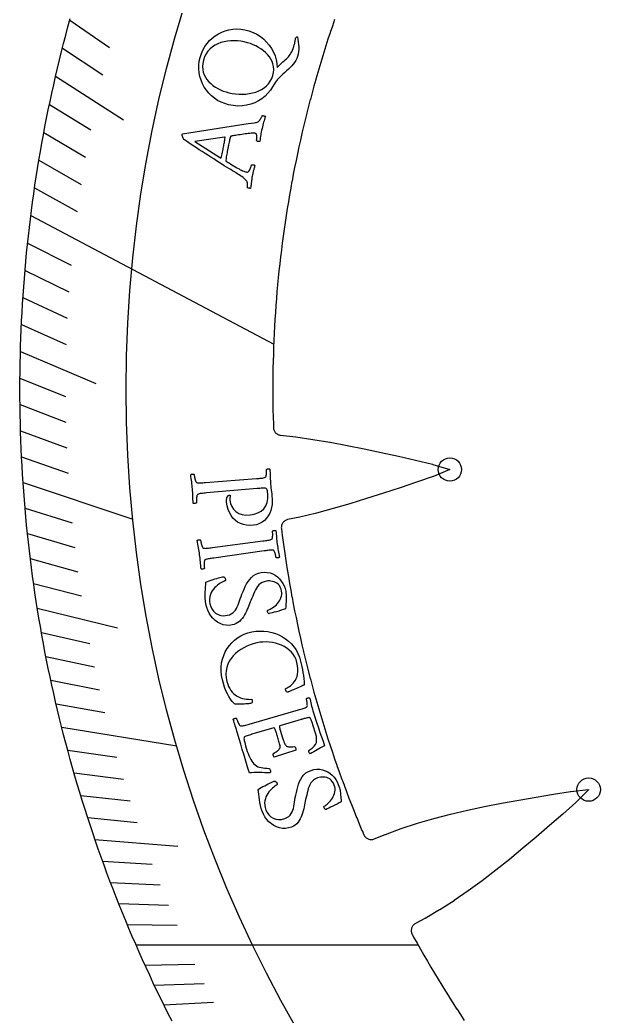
# Model space of a CAD drawing. Header units: millimetres. Extents: x -61 to 61, y -61 to 61.
# Drawn here: x -43.39 to -24.65, y -2.22 to 28.89 of the extents above; entities that cross this region are included whole.
import ezdxf

# ---------------------------------------------------------------- set-up
doc = ezdxf.new("R2010")
doc.units = ezdxf.units.MM
for name, color, linetype in [('CUT_INNER', 6, 'Continuous'), ('ENGRAVE', 7, 'Continuous'), ('ENGRAVE_FINE', 8, 'Continuous'), ('TEXT', 5, 'Continuous')]:
    doc.layers.add(name, color=color, linetype=linetype)

msp = doc.modelspace()

# ---------------------------------------------------------------- linework, layer by layer
at = {"layer": 'CUT_INNER'}
for points in [[(-38.6365, -2.3872), (-38.7569, -2.1498), (-38.8759, -1.9116), (-38.9934, -1.6727), (-39.1095, -1.4331), (-39.224, -1.1927), (-39.3371, -0.9517), (-39.4488, -0.71), (-39.5589, -0.4676), (-39.6675, -0.2245), (-39.7747, 0.0192), (-39.8803, 0.2636), (-39.9845, 0.5086), (-40.0871, 0.7542), (-40.1883, 1.0005), (-40.2879, 1.2474), (-40.386, 1.4949), (-40.4826, 1.743), (-40.5776, 1.9917), (-40.6712, 2.241), (-40.7632, 2.4908), (-40.8536, 2.7412), (-40.9425, 2.9922), (-41.0299, 3.2437), (-41.1158, 3.4957), (-41.2001, 3.7482), (-41.2828, 4.0013), (-41.364, 4.2548), (-41.4436, 4.5089), (-41.5217, 4.7634), (-41.5982, 5.0184), (-41.6732, 5.2739), (-41.7465, 5.5298), (-41.8183, 5.7862), (-41.8886, 6.043), (-41.9572, 6.3003), (-42.0243, 6.5579), (-42.0898, 6.816), (-42.1537, 7.0744), (-42.216, 7.3333), (-42.2767, 7.5925), (-42.3358, 7.8521), (-42.3934, 8.112), (-42.4493, 8.3723), (-42.5037, 8.633), (-42.5564, 8.8939), (-42.6076, 9.1552), (-42.6571, 9.4168), (-42.705, 9.6787), (-42.7514, 9.9409), (-42.7961, 10.2033), (-42.8392, 10.466), (-42.8807, 10.729), (-42.9206, 10.9923), (-42.9588, 11.2557), (-42.9955, 11.5194), (-43.0305, 11.7834), (-43.0639, 12.0475), (-43.0957, 12.3118), (-43.1258, 12.5764), (-43.1544, 12.8411), (-43.1813, 13.1059), (-43.2066, 13.371), (-43.2302, 13.6362), (-43.2523, 13.9015), (-43.2727, 14.1669), (-43.2915, 14.4325), (-43.3086, 14.6982), (-43.3241, 14.964), (-43.338, 15.2299), (-43.3502, 15.4958), (-43.3609, 15.7619), (-43.3699, 16.0279), (-43.3772, 16.2941), (-43.3829, 16.5603), (-43.387, 16.8265), (-43.3895, 17.0927), (-43.3903, 17.3589), (-43.3895, 17.6252), (-43.387, 17.8914), (-43.383, 18.1576), (-43.3772, 18.4238), (-43.3699, 18.6899), (-43.3609, 18.956), (-43.3503, 19.222), (-43.3381, 19.488), (-43.3242, 19.7539), (-43.3087, 20.0197), (-43.2916, 20.2853), (-43.2728, 20.5509), (-43.2524, 20.8164), (-43.2304, 21.0817), (-43.2067, 21.3469), (-43.1814, 21.6119), (-43.1545, 21.8768), (-43.126, 22.1415), (-43.0959, 22.406), (-43.0641, 22.6704), (-43.0307, 22.9345), (-42.9957, 23.1984), (-42.959, 23.4621), (-42.9208, 23.7256), (-42.8809, 23.9889), (-42.8394, 24.2518), (-42.7963, 24.5146), (-42.7516, 24.777), (-42.7053, 25.0392), (-42.6574, 25.3011), (-42.6079, 25.5627), (-42.5567, 25.824), (-42.504, 26.0849), (-42.4496, 26.3456), (-42.3937, 26.6059), (-42.3362, 26.8658), (-42.277, 27.1254), (-42.2163, 27.3846), (-42.154, 27.6435), (-42.0901, 27.9019), (-42.0247, 28.16), (-41.9576, 28.4177), (-41.889, 28.6749), (-41.8187, 28.9317)], [(-33.5625, 28.9051), (-33.6322, 28.7004), (-33.6327, 28.699), (-33.7012, 28.4939), (-33.7017, 28.4924), (-33.7689, 28.2869), (-33.7693, 28.2854), (-33.8353, 28.0795), (-33.8357, 28.078), (-33.9004, 27.8717), (-33.9009, 27.8702), (-33.9643, 27.6634), (-33.9647, 27.662), (-34.0269, 27.4549), (-34.0273, 27.4534), (-34.0882, 27.2459), (-34.0886, 27.2444), (-34.1482, 27.0365), (-34.1486, 27.0351), (-34.2069, 26.8268), (-34.2073, 26.8253), (-34.2644, 26.6168), (-34.2648, 26.6153), (-34.3205, 26.4063), (-34.3209, 26.4049), (-34.3754, 26.1956), (-34.3758, 26.1941), (-34.4289, 25.9845), (-34.4293, 25.983), (-34.4812, 25.7731), (-34.4816, 25.7716), (-34.5322, 25.5613), (-34.5325, 25.5599), (-34.5819, 25.3493), (-34.5822, 25.3478), (-34.6302, 25.137), (-34.6306, 25.1355), (-34.6773, 24.9243), (-34.6776, 24.9228), (-34.7231, 24.7114), (-34.7234, 24.7099), (-34.7675, 24.4982), (-34.7678, 24.4967), (-34.8107, 24.2848), (-34.811, 24.2832), (-34.8525, 24.071), (-34.8528, 24.0695), (-34.893, 23.8571), (-34.8933, 23.8555), (-34.9322, 23.6428), (-34.9325, 23.6413), (-34.9701, 23.4284), (-34.9704, 23.4269), (-35.0067, 23.2137), (-35.007, 23.2122), (-35.042, 22.9988), (-35.0422, 22.9973), (-35.0759, 22.7837), (-35.0761, 22.7821), (-35.1085, 22.5683), (-35.1088, 22.5668), (-35.1398, 22.3528), (-35.14, 22.3513), (-35.1698, 22.1371), (-35.17, 22.1356), (-35.1985, 21.9212), (-35.1987, 21.9197), (-35.2258, 21.7052), (-35.226, 21.7036), (-35.2518, 21.4889), (-35.252, 21.4874), (-35.2765, 21.2726), (-35.2766, 21.271), (-35.2998, 21.056), (-35.3, 21.0545), (-35.3218, 20.8394), (-35.322, 20.8378), (-35.3425, 20.6226), (-35.3426, 20.621), (-35.3619, 20.4056), (-35.362, 20.4041), (-35.3799, 20.1886), (-35.38, 20.1871), (-35.3966, 19.9715), (-35.3967, 19.9699), (-35.4119, 19.7542), (-35.412, 19.7527), (-35.426, 19.5369), (-35.4261, 19.5354), (-35.4387, 19.3195), (-35.4387, 19.318), (-35.45, 19.102), (-35.4501, 19.1005), (-35.46, 18.8845), (-35.4601, 18.8829), (-35.4687, 18.6669), (-35.4688, 18.6653), (-35.4761, 18.4492), (-35.4761, 18.4477), (-35.4821, 18.2315), (-35.4821, 18.23), (-35.4868, 18.0138), (-35.4868, 18.0122), (-35.4901, 17.796), (-35.4901, 17.7945), (-35.4921, 17.5782), (-35.4921, 17.5767), (-35.4928, 17.3605), (-35.4928, 17.3589), (-35.4921, 17.1427), (-35.4921, 17.1412), (-35.4901, 16.9249), (-35.4901, 16.9234), (-35.4868, 16.7072), (-35.4868, 16.7056), (-35.4821, 16.4894), (-35.4821, 16.4879), (-35.4761, 16.2717), (-35.4761, 16.2702), (-35.4723, 16.1574), (-35.4703, 16.1337), (-35.4662, 16.1103), (-35.4598, 16.0874), (-35.4513, 16.0653), (-35.4407, 16.044), (-35.4282, 16.0238), (-35.4138, 16.0049), (-35.3976, 15.9875), (-35.3799, 15.9717), (-35.3608, 15.9576), (-35.3404, 15.9454), (-35.3189, 15.9352), (-35.2966, 15.9271), (-35.2736, 15.9211), (-35.2502, 15.9174), (-34.774, 15.8642), (-34.7704, 15.8637), (-34.2411, 15.7891), (-34.2382, 15.7887), (-33.7076, 15.7009), (-33.7052, 15.7004), (-33.1736, 15.6017), (-33.1717, 15.6014), (-32.6391, 15.4941), (-32.6378, 15.4938), (-32.105, 15.3802), (-31.5701, 15.2616), (-31.035, 15.1389), (-31.0337, 15.1386), (-30.5027, 15.011), (-30.4955, 15.009), (-29.9678, 14.8481), (-29.9629, 14.8464), (-29.968, 14.844), (-30.477, 14.6323), (-30.484, 14.6297), (-30.9999, 14.4506), (-31.0011, 14.4502), (-31.52, 14.2762), (-32.0404, 14.1057), (-32.5614, 13.9398), (-32.5628, 13.9394), (-33.0822, 13.7805), (-33.0841, 13.7799), (-33.6035, 13.6296), (-33.6058, 13.629), (-34.1252, 13.4895), (-34.1281, 13.4888), (-34.6476, 13.3627), (-34.6511, 13.3619), (-35.0287, 13.2817), (-35.0526, 13.2753), (-35.0758, 13.2666), (-35.098, 13.2557), (-35.1191, 13.2426), (-35.1387, 13.2275), (-35.1568, 13.2105), (-35.173, 13.1918), (-35.1874, 13.1717), (-35.1997, 13.1501), (-35.2098, 13.1275), (-35.2176, 13.104), (-35.223, 13.0798), (-35.226, 13.0552), (-35.2266, 13.0305), (-35.2247, 13.0058), (-35.1987, 12.7997), (-35.1985, 12.7982), (-35.17, 12.5838), (-35.1698, 12.5823), (-35.14, 12.3681), (-35.1398, 12.3666), (-35.1088, 12.1526), (-35.1085, 12.1511), (-35.0761, 11.9373), (-35.0759, 11.9357), (-35.0422, 11.7221), (-35.042, 11.7206), (-35.007, 11.5072), (-35.0067, 11.5057), (-34.9704, 11.2925), (-34.9701, 11.291), (-34.9325, 11.0781), (-34.9322, 11.0766), (-34.8933, 10.8639), (-34.893, 10.8623), (-34.8528, 10.6499), (-34.8525, 10.6484), (-34.811, 10.4361), (-34.8107, 10.4346), (-34.7678, 10.2227), (-34.7675, 10.2212), (-34.7234, 10.0095), (-34.7231, 10.008), (-34.6776, 9.7966), (-34.6773, 9.7951), (-34.6306, 9.5839), (-34.6302, 9.5824), (-34.5822, 9.3716), (-34.5819, 9.3701), (-34.5325, 9.1595), (-34.5322, 9.1581), (-34.4816, 8.9478), (-34.4812, 8.9463), (-34.4293, 8.7364), (-34.4289, 8.7349), (-34.3758, 8.5253), (-34.3754, 8.5238), (-34.3209, 8.3145), (-34.3205, 8.3131), (-34.2648, 8.1041), (-34.2644, 8.1026), (-34.2073, 7.8941), (-34.2069, 7.8926), (-34.1486, 7.6843), (-34.1482, 7.6829), (-34.0886, 7.475), (-34.0882, 7.4735), (-34.0273, 7.266), (-34.0269, 7.2645), (-33.9647, 7.0574), (-33.9643, 7.0559), (-33.9009, 6.8492), (-33.9004, 6.8477), (-33.8357, 6.6414), (-33.8353, 6.6399), (-33.7693, 6.434), (-33.7689, 6.4325), (-33.7017, 6.227), (-33.7012, 6.2255), (-33.6327, 6.0204), (-33.6322, 6.019), (-33.5625, 5.8143), (-33.562, 5.8128), (-33.491, 5.6085), (-33.4905, 5.6071), (-33.4183, 5.4033), (-33.4178, 5.4018), (-33.3443, 5.1984), (-33.3438, 5.197), (-33.2691, 4.9941), (-33.2685, 4.9926), (-33.1926, 4.7902), (-33.192, 4.7887), (-33.1148, 4.5867), (-33.1143, 4.5853), (-33.0358, 4.3838), (-33.0352, 4.3824), (-32.9556, 4.1813), (-32.955, 4.1799), (-32.8741, 3.9794), (-32.8735, 3.9779), (-32.7914, 3.7779), (-32.7908, 3.7765), (-32.7074, 3.577), (-32.7068, 3.5755), (-32.6495, 3.4407), (-32.6389, 3.4187), (-32.6261, 3.3979), (-32.6114, 3.3784), (-32.5949, 3.3604), (-32.5767, 3.3442), (-32.5569, 3.3297), (-32.5359, 3.3173), (-32.5138, 3.307), (-32.4907, 3.2989), (-32.467, 3.2931), (-32.4428, 3.2896), (-32.4184, 3.2885), (-32.394, 3.2898), (-32.3699, 3.2935), (-32.3462, 3.2995), (-32.3232, 3.3078), (-31.9819, 3.4501), (-31.977, 3.452), (-31.484, 3.6335), (-31.4795, 3.6351), (-30.9774, 3.7986), (-30.9734, 3.7999), (-30.463, 3.9474), (-30.4596, 3.9484), (-29.942, 4.082), (-29.9391, 4.0827), (-29.4153, 4.2046), (-29.4129, 4.2052), (-28.884, 4.3174), (-28.8821, 4.3178), (-28.3491, 4.4225), (-28.3477, 4.4228), (-27.812, 4.5217), (-27.2724, 4.6168), (-26.7311, 4.7083), (-26.7298, 4.7085), (-26.1904, 4.7937), (-26.183, 4.7947), (-25.6343, 4.8479), (-25.6287, 4.8482), (-25.6325, 4.844), (-26.0217, 4.4537), (-26.0272, 4.4486), (-26.4352, 4.0857), (-26.4362, 4.0849), (-26.849, 3.7256), (-27.2646, 3.369), (-27.6825, 3.0163), (-27.6835, 3.0154), (-28.1027, 2.6698), (-28.1041, 2.6686), (-28.5265, 2.3309), (-28.5284, 2.3294), (-28.9549, 2.0018), (-28.9573, 2), (-29.389, 1.6847), (-29.3919, 1.6827), (-29.8297, 1.3818), (-29.8332, 1.3795), (-30.2782, 1.0951), (-30.2822, 1.0926), (-30.7353, 0.8267), (-30.7399, 0.8241), (-31.0361, 0.6667), (-31.0573, 0.654), (-31.0772, 0.6393), (-31.0955, 0.6227), (-31.1121, 0.6044), (-31.1268, 0.5845), (-31.1394, 0.5633), (-31.15, 0.541), (-31.1582, 0.5177), (-31.1641, 0.4937), (-31.1676, 0.4692), (-31.1687, 0.4445), (-31.1674, 0.4198), (-31.1636, 0.3954), (-31.1574, 0.3715), (-31.1489, 0.3483), (-31.1381, 0.326), (-31.0945, 0.2463), (-31.0938, 0.245), (-30.989, 0.0558), (-30.9882, 0.0545), (-30.8822, -0.134), (-30.8814, -0.1353), (-30.7743, -0.3231), (-30.7735, -0.3245), (-30.6652, -0.5116), (-30.6644, -0.513), (-30.555, -0.6994), (-30.5542, -0.7008), (-30.4436, -0.8866), (-30.4428, -0.8879), (-30.3311, -1.073), (-30.3303, -1.0744), (-30.2174, -1.2588), (-30.2166, -1.2601), (-30.1026, -1.4439), (-30.1018, -1.4452), (-29.9866, -1.6282), (-29.9858, -1.6295), (-29.8696, -1.8119), (-29.8687, -1.8131), (-29.7514, -1.9948), (-29.7505, -1.9961), (-29.632, -2.177), (-29.6312, -2.1782), (-29.5116, -2.3584)]]:
    msp.add_lwpolyline(points, dxfattribs=at)
at = {"layer": 'ENGRAVE'}
for points in [[(-43.0505, 22.7793), (-35.4649, 18.7655)], [(-43.292, 14.441), (-39.867, 13.2985)], [(-42.086, 6.8011), (-38.4941, 6.2206)], [(-39.7663, 0), (-30.9577, 0)]]:
    msp.add_lwpolyline(points, dxfattribs=at)
for centre, radius in [((0, 17.3597), 40.0734), ((-29.9621, 14.8464), 0.3645), ((-25.628, 4.8486), 0.3645)]:
    msp.add_circle(centre, radius, dxfattribs=at)
at = {"layer": 'ENGRAVE_FINE'}
for points in [[(-41.8306, 28.8889), (-40.5892, 28.0316)], [(-42.0633, 28.0083), (-40.8058, 27.171)], [(-42.2761, 27.1296), (-40.1506, 25.7656)], [(-42.4691, 26.2532), (-41.1803, 25.4565)], [(-42.6427, 25.3796), (-41.3389, 24.6036)], [(-42.7972, 24.5091), (-41.4788, 23.7541)], [(-42.9331, 23.6422), (-41.6003, 22.9083)], [(-43.1499, 21.9207), (-41.7899, 21.2298)], [(-43.2317, 21.0668), (-41.8586, 20.3977)], [(-43.2961, 20.2179), (-41.9105, 19.5709)], [(-43.3435, 19.3744), (-41.9457, 18.7496)], [(-43.3743, 18.5365), (-41.0207, 17.5307)], [(-43.3889, 17.7045), (-41.9681, 17.1248)], [(-43.3876, 16.8788), (-41.9559, 16.3218)], [(-43.3708, 16.0594), (-41.9286, 15.5254)], [(-43.3388, 15.2467), (-41.8867, 14.7359)], [(-43.2308, 13.6423), (-41.7599, 13.1781)], [(-43.1554, 12.8509), (-41.6759, 12.4103)], [(-43.0663, 12.067), (-41.5786, 11.6501)], [(-42.9638, 11.2907), (-41.4683, 10.8977)], [(-42.8482, 10.5222), (-40.3382, 9.9058)], [(-42.7199, 9.7617), (-41.2103, 9.4167)], [(-42.5792, 9.0092), (-41.0632, 8.6884)], [(-42.4264, 8.2648), (-40.9045, 7.9683)], [(-42.2619, 7.5288), (-40.7346, 7.2567)], [(-41.899, 6.0819), (-40.3622, 5.8588)], [(-41.7013, 5.3712), (-40.1604, 5.1728)], [(-41.493, 4.6692), (-39.9485, 4.4954)], [(-41.2746, 3.9758), (-39.727, 3.8267)], [(-41.0462, 3.2912), (-38.4567, 3.0835)], [(-40.8083, 2.6153), (-39.256, 2.5158)], [(-40.5611, 1.9482), (-39.0071, 1.8735)], [(-40.3048, 1.2899), (-38.7497, 1.2402)], [(-40.0398, 0.6405), (-38.4839, 0.6156)], [(-39.4846, -0.6316), (-37.9287, -0.6068)], [(-39.1948, -1.2544), (-37.6396, -1.2046)], [(-38.8973, -1.8683), (-37.3434, -1.7936)]]:
    msp.add_lwpolyline(points, dxfattribs=at)
at = {"layer": 'TEXT'}
for points in [[(-37.7621, 27.7201), (-37.7235, 27.8387), (-37.6749, 27.9507), (-37.6161, 28.056), (-37.5473, 28.1544), (-37.4698, 28.2447), (-37.3848, 28.3257), (-37.2923, 28.3974), (-37.1924, 28.4598), (-37.0864, 28.5119), (-36.9759, 28.553), (-36.8609, 28.583), (-36.7413, 28.6021), (-36.6184, 28.609), (-36.4936, 28.6023), (-36.3669, 28.5821), (-36.2381, 28.5487), (-36.1094, 28.5016), (-35.9896, 28.4426), (-35.8788, 28.3718), (-35.7768, 28.2895), (-35.6846, 28.198), (-35.6031, 28.0997), (-35.5322, 27.9947), (-35.4719, 27.8829), (-35.423, 27.7667), (-35.3867, 27.648), (-35.3629, 27.527), (-35.3516, 27.4034), (-35.3048, 27.4539), (-35.2602, 27.4997), (-35.2178, 27.5408), (-35.1777, 27.5773), (-35.1397, 27.611), (-35.1036, 27.6438), (-35.0694, 27.6757), (-35.0371, 27.7066), (-35.0066, 27.7384), (-34.9778, 27.7728), (-34.9505, 27.8097), (-34.9248, 27.8492), (-34.9005, 27.8931), (-34.8775, 27.9433), (-34.8556, 27.9997), (-34.8348, 28.0623), (-34.8207, 28.1102), (-34.8091, 28.1534), (-34.8002, 28.192), (-34.7938, 28.226), (-34.7893, 28.2548), (-34.7858, 28.278), (-34.7833, 28.2957), (-34.7819, 28.3077), (-34.7787, 28.3163), (-34.7745, 28.3248), (-34.7694, 28.3333), (-34.7633, 28.3417), (-34.7568, 28.3493), (-34.7503, 28.3552), (-34.7438, 28.3594), (-34.7374, 28.362), (-34.7349, 28.3629), (-34.7321, 28.3632), (-34.7291, 28.3629), (-34.7257, 28.3621), (-34.7116, 28.2821), (-34.6999, 28.2038), (-34.6908, 28.127), (-34.6843, 28.0519), (-34.6825, 27.9772), (-34.6879, 27.9017), (-34.7005, 27.8254), (-34.7201, 27.7482), (-34.7435, 27.6827), (-34.7735, 27.6208), (-34.8101, 27.5624), (-34.8532, 27.5075), (-34.9012, 27.4546), (-34.952, 27.4021), (-35.0057, 27.3501), (-35.0623, 27.2986), (-35.1204, 27.2464), (-35.1786, 27.1924), (-35.237, 27.1367), (-35.2955, 27.0792), (-35.3522, 27.0182), (-35.4054, 26.952), (-35.455, 26.8807), (-35.5009, 26.8044), (-35.5686, 26.6971), (-35.6467, 26.5988), (-35.7353, 26.5096), (-35.8346, 26.4293), (-35.9428, 26.3596), (-36.0582, 26.3021), (-36.181, 26.257), (-36.3111, 26.2242), (-36.4465, 26.2052), (-36.5851, 26.2015), (-36.7268, 26.2133), (-36.8717, 26.2407), (-36.9931, 26.276), (-37.1076, 26.3219), (-37.2151, 26.3785), (-37.3158, 26.4459), (-37.4085, 26.5223), (-37.4925, 26.6059), (-37.5676, 26.6969), (-37.6338, 26.7952), (-37.69, 26.8994), (-37.7352, 27.0082), (-37.7695, 27.1215), (-37.7927, 27.2393), (-37.804, 27.3594), (-37.8027, 27.4796), (-37.7887, 27.5999), (-37.7621, 27.7201)], [(-37.658, 27.6352), (-37.6795, 27.5345), (-37.6876, 27.4383), (-37.6825, 27.3467), (-37.6643, 27.2597), (-37.6349, 27.1777), (-37.5966, 27.1008), (-37.5495, 27.029), (-37.4935, 26.9623), (-37.4303, 26.9008), (-37.3614, 26.8444), (-37.2868, 26.7932), (-37.2066, 26.7471), (-37.1229, 26.7062), (-37.0379, 26.6707), (-36.9515, 26.6406), (-36.8637, 26.6157), (-36.7601, 26.5935), (-36.655, 26.5783), (-36.5483, 26.5702), (-36.4401, 26.5691), (-36.3325, 26.5752), (-36.2278, 26.5887), (-36.126, 26.6098), (-36.027, 26.6382), (-35.9328, 26.6743), (-35.8453, 26.7183), (-35.7645, 26.7702), (-35.6904, 26.8301), (-35.625, 26.8984), (-35.5704, 26.9759), (-35.5267, 27.0625), (-35.4936, 27.1584), (-35.4731, 27.2534), (-35.4654, 27.3444), (-35.4704, 27.4314), (-35.4881, 27.5147), (-35.5167, 27.594), (-35.5543, 27.6695), (-35.601, 27.741), (-35.6566, 27.8087), (-35.7196, 27.8721), (-35.7879, 27.9308), (-35.8618, 27.9847), (-35.9412, 28.0339), (-36.024, 28.0781), (-36.1081, 28.1171), (-36.1935, 28.151), (-36.2801, 28.1797), (-36.3826, 28.2064), (-36.4866, 28.2259), (-36.5924, 28.2383), (-36.6998, 28.2433), (-36.8068, 28.2404), (-36.9115, 28.2292), (-37.0137, 28.2096), (-37.1135, 28.1816), (-37.2087, 28.1449), (-37.2975, 28.0996), (-37.3796, 28.0456), (-37.4551, 27.9829), (-37.5219, 27.9109), (-37.5781, 27.8289), (-37.6235, 27.737), (-37.658, 27.6352)], [(-36.626, 24.1037), (-36.6312, 24.1069), (-36.6468, 24.1165), (-36.6728, 24.1325), (-36.7092, 24.1549), (-36.7545, 24.1827), (-36.8073, 24.2151), (-36.8674, 24.252), (-36.935, 24.2935), (-37.0082, 24.3388), (-37.0853, 24.3871), (-37.1663, 24.4385), (-37.2512, 24.4929), (-37.3387, 24.5492), (-37.4274, 24.6062), (-37.5173, 24.6639), (-37.6085, 24.7222), (-37.6993, 24.7805), (-37.7881, 24.8379), (-37.8749, 24.8943), (-37.9597, 24.9498), (-38.041, 25.0033), (-38.1172, 25.0537), (-38.1883, 25.101), (-38.2543, 25.1452), (-38.2673, 25.1581), (-38.2803, 25.1758), (-38.2933, 25.1981), (-38.3063, 25.2252), (-38.3172, 25.2526), (-38.3243, 25.2761), (-38.3274, 25.2954), (-38.3266, 25.3108), (-38.3258, 25.3142), (-38.3249, 25.3169), (-38.3239, 25.3188), (-38.3228, 25.3199), (-38.3215, 25.321), (-38.3198, 25.3228), (-38.3178, 25.3252), (-38.3154, 25.3283), (-36.2572, 25.6517), (-36.1558, 25.6656), (-36.0798, 25.6762), (-36.0294, 25.6837), (-36.0046, 25.6881), (-35.9827, 25.6947), (-35.9613, 25.7058), (-35.9402, 25.7215), (-35.9195, 25.7418), (-35.9, 25.7645), (-35.8825, 25.7877), (-35.867, 25.8113), (-35.8536, 25.8354), (-35.8425, 25.8576), (-35.834, 25.8755), (-35.8283, 25.8891), (-35.8253, 25.8983), (-35.8135, 25.9019), (-35.7999, 25.9026), (-35.7842, 25.9005), (-35.7666, 25.8956), (-35.75, 25.8898), (-35.7372, 25.8848), (-35.7282, 25.8808), (-35.7231, 25.8777), (-35.7385, 25.8284), (-35.753, 25.7816), (-35.7666, 25.7375), (-35.7793, 25.6959), (-35.7917, 25.6536), (-35.8042, 25.607), (-35.8169, 25.5563), (-35.8298, 25.5014), (-35.8426, 25.4434), (-35.8534, 25.3903), (-35.8624, 25.3421), (-35.8695, 25.2989), (-35.8761, 25.2556), (-35.8835, 25.2071), (-35.8917, 25.1535), (-35.9008, 25.0946), (-35.9107, 25.0903), (-35.923, 25.0886), (-35.9376, 25.0896), (-35.9544, 25.0931), (-35.9709, 25.0984), (-35.9843, 25.1046), (-35.9946, 25.1119), (-36.0018, 25.1201), (-35.9987, 25.1386), (-35.9961, 25.162), (-35.9942, 25.1901), (-35.9928, 25.2231), (-35.9929, 25.2559), (-35.9953, 25.2836), (-35.9999, 25.3062), (-36.0069, 25.3237), (-36.0141, 25.3319), (-36.0245, 25.3388), (-36.038, 25.3446), (-36.0546, 25.3493), (-36.0741, 25.3521), (-36.0999, 25.3532), (-36.1321, 25.3527), (-36.1705, 25.3504), (-36.2136, 25.3469), (-36.2595, 25.3422), (-36.3082, 25.3365), (-36.3598, 25.3297), (-36.4125, 25.3223), (-36.4645, 25.3147), (-36.5158, 25.3069), (-36.5664, 25.2989), (-36.6145, 25.2911), (-36.6582, 25.284), (-36.6974, 25.2776), (-36.7322, 25.2718), (-36.7606, 25.2671), (-36.781, 25.2637), (-36.7932, 25.2616), (-36.7973, 25.261), (-36.7978, 25.2606), (-36.7995, 25.2595), (-36.8023, 25.2577), (-36.8061, 25.2552), (-36.8101, 25.2522), (-36.8131, 25.2491), (-36.8153, 25.2457), (-36.8165, 25.2421), (-36.8243, 25.2134), (-36.8323, 25.1814), (-36.8405, 25.1461), (-36.8489, 25.1075), (-36.8572, 25.0678), (-36.8652, 25.0296), (-36.8728, 24.9927), (-36.8802, 24.9572), (-36.8821, 24.9481), (-36.884, 24.9389), (-36.8858, 24.9297), (-36.8877, 24.9206), (-36.8895, 24.9116), (-36.8913, 24.9031), (-36.8929, 24.8951), (-36.8945, 24.8876), (-36.9051, 24.8346), (-36.9146, 24.7857), (-36.923, 24.7408), (-36.9303, 24.7001), (-36.9373, 24.6585), (-36.9445, 24.6113), (-36.9521, 24.5585), (-36.9601, 24.5), (-36.9601, 24.4979), (-36.9596, 24.4951), (-36.9584, 24.4918), (-36.9567, 24.4879), (-36.9549, 24.4842), (-36.9537, 24.4816), (-36.9529, 24.48), (-36.9526, 24.4795), (-36.9484, 24.4769), (-36.9357, 24.4691), (-36.9145, 24.4561), (-36.8849, 24.4379), (-36.8494, 24.4162), (-36.8107, 24.3924), (-36.7689, 24.3667), (-36.7239, 24.3389), (-36.678, 24.311), (-36.6334, 24.2845), (-36.5902, 24.2595), (-36.5484, 24.236), (-36.5073, 24.2129), (-36.4693, 24.1934), (-36.4344, 24.1776), (-36.4026, 24.1655), (-36.3739, 24.156), (-36.3481, 24.1483), (-36.3254, 24.1423), (-36.3056, 24.138), (-36.2858, 24.1379), (-36.2669, 24.1452), (-36.2486, 24.1599), (-36.2311, 24.1819), (-36.215, 24.208), (-36.2007, 24.2349), (-36.1885, 24.2626), (-36.1782, 24.2911), (-36.1698, 24.3174), (-36.1634, 24.3382), (-36.1591, 24.3535), (-36.1567, 24.3634), (-36.1504, 24.3657), (-36.1404, 24.3668), (-36.1266, 24.3667), (-36.1089, 24.3654), (-36.0908, 24.363), (-36.0754, 24.3598), (-36.0628, 24.3557), (-36.053, 24.3508), (-36.0612, 24.3183), (-36.0689, 24.2883), (-36.076, 24.2608), (-36.0827, 24.2357), (-36.0892, 24.2118), (-36.0956, 24.1879), (-36.102, 24.1641), (-36.1084, 24.1402), (-36.1149, 24.1144), (-36.1216, 24.0846), (-36.1285, 24.051), (-36.1357, 24.0134), (-36.1425, 23.9754), (-36.1481, 23.9405), (-36.1527, 23.9086), (-36.1563, 23.8798), (-36.1593, 23.8525), (-36.1623, 23.8253), (-36.1653, 23.798), (-36.1682, 23.7707), (-36.1715, 23.7416), (-36.1754, 23.7089), (-36.1798, 23.6726), (-36.1849, 23.6328), (-36.191, 23.6306), (-36.2009, 23.63), (-36.2146, 23.631), (-36.2319, 23.6335), (-36.2498, 23.6371), (-36.2651, 23.6411), (-36.2776, 23.6456), (-36.2875, 23.6506), (-36.2852, 23.6698), (-36.284, 23.695), (-36.2839, 23.7262), (-36.2847, 23.7634), (-36.288, 23.8006), (-36.2948, 23.8317), (-36.3053, 23.8568), (-36.3195, 23.8757), (-36.3507, 23.9082), (-36.3842, 23.9391), (-36.4201, 23.9684), (-36.4585, 23.9961), (-36.4986, 24.0229), (-36.5399, 24.0498), (-36.5823, 24.0767), (-36.626, 24.1037)], [(-37.9239, 25.0897), (-37.1217, 24.5848), (-37.1212, 24.5848), (-37.1198, 24.5849), (-37.1174, 24.5851), (-37.114, 24.5852), (-37.1107, 24.5857), (-37.1081, 24.5865), (-37.1065, 24.5877), (-37.1057, 24.5894), (-37.0968, 24.6258), (-37.0874, 24.6657), (-37.0775, 24.7091), (-37.0671, 24.756), (-37.057, 24.8022), (-37.0481, 24.8437), (-37.0403, 24.8803), (-37.0337, 24.9121), (-37.0255, 24.9535), (-37.0181, 24.9928), (-37.0116, 25.0302), (-37.0059, 25.0656), (-37.0004, 25.1008), (-36.9946, 25.1376), (-36.9884, 25.176), (-36.9819, 25.216), (-36.9817, 25.2195), (-36.9829, 25.2225), (-36.9853, 25.2251), (-36.989, 25.2272), (-36.9928, 25.2288), (-36.9955, 25.23), (-36.9972, 25.2307), (-36.9977, 25.2309)], [(-36.1002, 13.1052), (-36.2095, 13.0986), (-36.3133, 13.1054), (-36.4117, 13.1257), (-36.5047, 13.1595), (-36.5908, 13.2058), (-36.6684, 13.2634), (-36.7376, 13.3325), (-36.7982, 13.4129), (-36.849, 13.5034), (-36.8886, 13.6026), (-36.9171, 13.7105), (-36.9343, 13.8269), (-36.9354, 13.8432), (-36.9357, 13.862), (-36.9353, 13.8832), (-36.9342, 13.9068), (-36.9321, 13.9305), (-36.9288, 13.952), (-36.9243, 13.9712), (-36.9187, 13.9881), (-36.9145, 13.9932), (-36.9088, 14.0004), (-36.9016, 14.0096), (-36.8929, 14.0208), (-36.8825, 14.0317), (-36.8701, 14.04), (-36.8559, 14.0455), (-36.8397, 14.0484), (-36.8299, 14.0481), (-36.8231, 14.0451), (-36.8195, 14.0395), (-36.819, 14.0313), (-36.8215, 14.0157), (-36.8243, 13.9996), (-36.8272, 13.9829), (-36.8303, 13.9658), (-36.8328, 13.948), (-36.8341, 13.9294), (-36.8341, 13.91), (-36.8328, 13.8897), (-36.8132, 13.7842), (-36.7754, 13.6895), (-36.7196, 13.6058), (-36.6457, 13.5333), (-36.5558, 13.4766), (-36.4519, 13.4406), (-36.3341, 13.4251), (-36.2024, 13.43), (-36.0716, 13.4536), (-35.9566, 13.4939), (-35.8572, 13.5508), (-35.7734, 13.6244), (-35.7088, 13.7142), (-35.6666, 13.8204), (-35.6469, 13.9429), (-35.6494, 14.082), (-35.6514, 14.1005), (-35.6542, 14.1233), (-35.6578, 14.1504), (-35.6623, 14.1817), (-35.6683, 14.2116), (-35.6765, 14.2342), (-35.687, 14.2494), (-35.6996, 14.2574), (-35.7203, 14.2621), (-35.7468, 14.2648), (-35.7791, 14.2653), (-35.8172, 14.2638), (-35.8583, 14.261), (-35.8996, 14.258), (-35.9412, 14.2548), (-35.9829, 14.2513), (-37.5667, 14.1145), (-37.6079, 14.1108), (-37.6476, 14.107), (-37.6859, 14.1031), (-37.7227, 14.0991), (-37.757, 14.0943), (-37.7879, 14.0881), (-37.8153, 14.0805), (-37.8392, 14.0715), (-37.8479, 14.0639), (-37.8556, 14.0506), (-37.8623, 14.0315), (-37.868, 14.0066), (-37.8726, 13.9786), (-37.8759, 13.9499), (-37.8779, 13.9206), (-37.8787, 13.8907), (-37.8786, 13.8628), (-37.8783, 13.8395), (-37.8776, 13.8209), (-37.8767, 13.807), (-37.8852, 13.8009), (-37.8967, 13.7958), (-37.9112, 13.7917), (-37.9287, 13.7884), (-37.9463, 13.7869), (-37.9612, 13.7878), (-37.9735, 13.7912), (-37.9832, 13.797), (-37.9849, 13.8549), (-37.9866, 13.9116), (-37.9883, 13.967), (-37.9901, 14.0212), (-37.9923, 14.0751), (-37.9952, 14.1297), (-37.9988, 14.185), (-38.0031, 14.2409), (-38.0078, 14.2953), (-38.0133, 14.3499), (-38.0194, 14.4047), (-38.0261, 14.4597), (-38.0333, 14.5152), (-38.0407, 14.5714), (-38.0483, 14.6283), (-38.0561, 14.686), (-38.0475, 14.6933), (-38.0359, 14.6986), (-38.0213, 14.7019), (-38.0037, 14.7033), (-37.986, 14.703), (-37.971, 14.7012), (-37.9588, 14.698), (-37.9494, 14.6935), (-37.948, 14.6796), (-37.9457, 14.6611), (-37.9422, 14.6381), (-37.9377, 14.6106), (-37.9321, 14.5811), (-37.9253, 14.5521), (-37.9173, 14.5238), (-37.9082, 14.496), (-37.8984, 14.4718), (-37.8887, 14.4542), (-37.879, 14.4431), (-37.8693, 14.4386), (-37.8442, 14.4336), (-37.816, 14.4306), (-37.7845, 14.4295), (-37.7498, 14.4304), (-37.7129, 14.4324), (-37.6745, 14.4348), (-37.6347, 14.4375), (-37.5935, 14.4406), (-36.0048, 14.564), (-35.9635, 14.5673), (-35.9234, 14.5707), (-35.8845, 14.5743), (-35.8468, 14.5781), (-35.8116, 14.5825), (-35.78, 14.5883), (-35.7522, 14.5954), (-35.728, 14.6038), (-35.7177, 14.6095), (-35.7093, 14.6213), (-35.7027, 14.6391), (-35.6981, 14.6629), (-35.6947, 14.69), (-35.6921, 14.7174), (-35.6902, 14.7453), (-35.689, 14.7735), (-35.6884, 14.7998), (-35.6882, 14.8217), (-35.6883, 14.8392), (-35.6889, 14.8523), (-35.6802, 14.8578), (-35.6685, 14.8624), (-35.6539, 14.8661), (-35.6364, 14.8688), (-35.6188, 14.8699), (-35.6038, 14.8688), (-35.5916, 14.8654), (-35.5821, 14.8598), (-35.5803, 14.8055), (-35.5787, 14.7519), (-35.5773, 14.6989), (-35.5761, 14.6466), (-35.5746, 14.5947), (-35.5724, 14.5432), (-35.5694, 14.4919), (-35.5656, 14.4409), (-35.5609, 14.3873), (-35.5555, 14.3316), (-35.5493, 14.274), (-35.5424, 14.2144), (-35.5351, 14.1516), (-35.5278, 14.0845), (-35.5204, 14.013), (-35.513, 13.9372), (-35.5087, 13.8435), (-35.5142, 13.7508), (-35.5294, 13.6591), (-35.5543, 13.5683), (-35.5887, 13.4813), (-35.6326, 13.4008), (-35.686, 13.3268), (-35.7488, 13.2594), (-35.8215, 13.2016), (-35.9043, 13.1566), (-35.9972, 13.1244), (-36.1002, 13.1052)], [(-35.3552, 12.518), (-35.3476, 12.466), (-35.3394, 12.4149), (-35.3305, 12.3645), (-35.321, 12.3149), (-35.311, 12.2652), (-35.3011, 12.2143), (-35.2912, 12.1622), (-35.2813, 12.109), (-35.2893, 12.1015), (-35.3005, 12.0956), (-35.3149, 12.0913), (-35.3323, 12.0885), (-35.35, 12.0874), (-35.3651, 12.0878), (-35.3774, 12.0898), (-35.3871, 12.0933), (-35.3894, 12.1063), (-35.3931, 12.1238), (-35.3981, 12.1457), (-35.4045, 12.172), (-35.4119, 12.2), (-35.4198, 12.227), (-35.4283, 12.253), (-35.4373, 12.278), (-35.4469, 12.2997), (-35.4572, 12.3158), (-35.468, 12.3262), (-35.4796, 12.3311), (-35.5006, 12.333), (-35.5243, 12.3335), (-35.5507, 12.3324), (-35.5798, 12.3298), (-35.6109, 12.3262), (-35.6433, 12.3222), (-35.6772, 12.3178), (-35.7124, 12.3129), (-35.7181, 12.3121), (-35.7238, 12.3113), (-35.7295, 12.3105), (-35.7352, 12.3097), (-35.7408, 12.3089), (-35.7465, 12.3081), (-35.7522, 12.3073), (-35.7579, 12.3065), (-37.3357, 12.0835), (-37.3414, 12.0827), (-37.347, 12.0819), (-37.3527, 12.0811), (-37.3584, 12.0803), (-37.3641, 12.0795), (-37.3697, 12.0787), (-37.3754, 12.0779), (-37.3811, 12.0771), (-37.4162, 12.072), (-37.4496, 12.067), (-37.4813, 12.0619), (-37.5114, 12.0568), (-37.5392, 12.0512), (-37.5642, 12.0449), (-37.5865, 12.0377), (-37.6059, 12.0297), (-37.6142, 12.0217), (-37.6212, 12.0079), (-37.6269, 11.9885), (-37.6312, 11.9634), (-37.6343, 11.935), (-37.636, 11.9058), (-37.6363, 11.8758), (-37.6353, 11.8451), (-37.6336, 11.8164), (-37.6319, 11.7926), (-37.6302, 11.7737), (-37.6285, 11.7597), (-37.6367, 11.7532), (-37.6479, 11.7475), (-37.6622, 11.7426), (-37.6794, 11.7384), (-37.6969, 11.7359), (-37.7119, 11.736), (-37.7244, 11.7387), (-37.7343, 11.744), (-37.7391, 11.8017), (-37.7439, 11.8582), (-37.7487, 11.9135), (-37.7534, 11.9675), (-37.7585, 12.0212), (-37.7644, 12.0756), (-37.7709, 12.1305), (-37.7782, 12.1861), (-37.786, 12.2403), (-37.7944, 12.2949), (-37.8035, 12.3499), (-37.8134, 12.4053), (-37.8237, 12.4612), (-37.8342, 12.5175), (-37.8449, 12.5743), (-37.8558, 12.6316), (-37.8476, 12.6393), (-37.8363, 12.6453), (-37.8219, 12.6494), (-37.8044, 12.6517), (-37.7867, 12.6523), (-37.7716, 12.6514), (-37.7593, 12.6489), (-37.7496, 12.6448), (-37.7475, 12.6309), (-37.7441, 12.6122), (-37.7393, 12.5889), (-37.7333, 12.5608), (-37.7259, 12.5307), (-37.7175, 12.5016), (-37.7079, 12.4734), (-37.6973, 12.446), (-37.6863, 12.4224), (-37.6756, 12.4053), (-37.6653, 12.3948), (-37.6554, 12.3908), (-37.6301, 12.3872), (-37.6017, 12.3857), (-37.5702, 12.3863), (-37.5356, 12.3891), (-37.4988, 12.3931), (-37.4606, 12.3976), (-37.421, 12.4024), (-37.3801, 12.4078), (-35.8004, 12.617), (-35.7593, 12.6226), (-35.7194, 12.6282), (-35.6808, 12.6339), (-35.6434, 12.6397), (-35.6085, 12.646), (-35.5773, 12.6535), (-35.5499, 12.6621), (-35.5262, 12.6718), (-35.5162, 12.6781), (-35.5084, 12.6903), (-35.5028, 12.7084), (-35.4995, 12.7325), (-35.4976, 12.7598), (-35.4965, 12.7877), (-35.4962, 12.8161), (-35.4967, 12.8452), (-35.4976, 12.8723), (-35.4986, 12.8947), (-35.4997, 12.9125), (-35.501, 12.9257), (-35.4926, 12.9317), (-35.4812, 12.9369), (-35.4669, 12.9413), (-35.4495, 12.945), (-35.432, 12.947), (-35.417, 12.9467), (-35.4046, 12.944), (-35.3949, 12.9389), (-35.3901, 12.8847), (-35.3855, 12.8309), (-35.3812, 12.7775), (-35.3771, 12.7245), (-35.3727, 12.6721), (-35.3676, 12.6202), (-35.3617, 12.5688), (-35.3552, 12.518)], [(-35.0908, 11.0445), (-35.082, 10.9911), (-35.0757, 10.9422), (-35.0718, 10.8977), (-35.0703, 10.8576), (-35.0706, 10.8193), (-35.0719, 10.7804), (-35.0743, 10.7408), (-35.0778, 10.7005), (-35.0817, 10.6574), (-35.0856, 10.6094), (-35.0895, 10.5565), (-35.0934, 10.4987), (-35.1632, 10.4745), (-35.2344, 10.4511), (-35.307, 10.4285), (-35.381, 10.4069), (-35.451, 10.3871), (-35.5116, 10.3704), (-35.5628, 10.3566), (-35.6047, 10.3459), (-35.6135, 10.3444), (-35.622, 10.3472), (-35.6301, 10.3544), (-35.6378, 10.3658), (-35.6446, 10.3789), (-35.65, 10.3909), (-35.6539, 10.4017), (-35.6564, 10.4113), (-35.6578, 10.4236), (-35.6571, 10.4348), (-35.6542, 10.445), (-35.6492, 10.4543), (-35.6151, 10.4665), (-35.5789, 10.483), (-35.5405, 10.5036), (-35.5, 10.5283), (-35.4593, 10.5567), (-35.4201, 10.5882), (-35.3824, 10.6229), (-35.3464, 10.6607), (-35.3131, 10.7013), (-35.2839, 10.7444), (-35.2587, 10.7898), (-35.2376, 10.8377), (-35.2222, 10.8877), (-35.214, 10.9392), (-35.2131, 10.9924), (-35.2195, 11.0473), (-35.2356, 11.1147), (-35.2583, 11.1731), (-35.2875, 11.2225), (-35.3234, 11.2629), (-35.3639, 11.2957), (-35.4071, 11.322), (-35.4532, 11.3418), (-35.5019, 11.3552), (-35.5515, 11.3632), (-35.5998, 11.3667), (-35.6469, 11.3658), (-35.6927, 11.3604), (-35.7624, 11.3439), (-35.8243, 11.319), (-35.8785, 11.2858), (-35.9249, 11.244), (-35.9656, 11.1958), (-36.0026, 11.1428), (-36.0357, 11.0852), (-36.0651, 11.023), (-36.0927, 10.9582), (-36.1206, 10.8929), (-36.1489, 10.8273), (-36.1774, 10.7612), (-36.198, 10.7104), (-36.2194, 10.657), (-36.2418, 10.6009), (-36.2651, 10.5422), (-36.2898, 10.4824), (-36.3164, 10.4231), (-36.345, 10.3642), (-36.3756, 10.3059), (-36.4091, 10.2497), (-36.4464, 10.1975), (-36.4877, 10.1492), (-36.5328, 10.1049), (-36.5824, 10.0662), (-36.6372, 10.0346), (-36.6969, 10.0103), (-36.7618, 9.9931), (-36.8596, 9.9807), (-36.9543, 9.9835), (-37.0459, 10.0015), (-37.1344, 10.0347), (-37.2179, 10.0807), (-37.2945, 10.1366), (-37.3641, 10.2025), (-37.4267, 10.2783), (-37.4806, 10.3616), (-37.5243, 10.4497), (-37.5576, 10.5425), (-37.5806, 10.6399), (-37.5946, 10.7336), (-37.6028, 10.8265), (-37.6054, 10.9186), (-37.6023, 11.0098), (-37.5967, 11.0982), (-37.5922, 11.1817), (-37.5885, 11.2602), (-37.5859, 11.3338), (-37.532, 11.3539), (-37.4761, 11.3735), (-37.4182, 11.3927), (-37.3583, 11.4114), (-37.2993, 11.4291), (-37.2438, 11.4452), (-37.1919, 11.4598), (-37.1437, 11.4728), (-37.1016, 11.4837), (-37.0684, 11.492), (-37.0439, 11.4977), (-37.0282, 11.5008), (-37.0175, 11.4924), (-37.0075, 11.4832), (-36.998, 11.4732), (-36.9892, 11.4624), (-36.9814, 11.451), (-36.9753, 11.439), (-36.9708, 11.4265), (-36.9678, 11.4136), (-36.9675, 11.3979), (-36.9719, 11.3848), (-36.9811, 11.3744), (-36.9951, 11.3666), (-37.0228, 11.3547), (-37.0549, 11.3389), (-37.0916, 11.3192), (-37.1326, 11.2956), (-37.1758, 11.2679), (-37.2191, 11.2357), (-37.2623, 11.199), (-37.3055, 11.1579), (-37.3462, 11.1122), (-37.3819, 11.0618), (-37.4127, 11.0067), (-37.4385, 10.947), (-37.457, 10.8822), (-37.466, 10.8118), (-37.4654, 10.7359), (-37.4551, 10.6545), (-37.432, 10.5689), (-37.395, 10.4917), (-37.3441, 10.4232), (-37.2794, 10.3634), (-37.2033, 10.3174), (-37.1183, 10.2905), (-37.0245, 10.2827), (-36.922, 10.2937), (-36.8501, 10.312), (-36.7883, 10.3373), (-36.7366, 10.3697), (-36.6949, 10.409), (-36.6602, 10.4541), (-36.6292, 10.5038), (-36.6019, 10.5579), (-36.5783, 10.6166), (-36.5561, 10.6787), (-36.5334, 10.743), (-36.5099, 10.8094), (-36.4858, 10.878), (-36.4556, 10.955), (-36.4233, 11.0333), (-36.389, 11.1131), (-36.3525, 11.1942), (-36.3122, 11.2733), (-36.2663, 11.3473), (-36.2148, 11.416), (-36.1578, 11.4795), (-36.0939, 11.5345), (-36.0218, 11.578), (-35.9415, 11.6099), (-35.8531, 11.6304), (-35.7572, 11.6393), (-35.6657, 11.6347), (-35.5784, 11.6167), (-35.4956, 11.5853), (-35.4184, 11.543), (-35.3481, 11.4921), (-35.2848, 11.4326), (-35.2283, 11.3645), (-35.18, 11.2902), (-35.141, 11.2122), (-35.1113, 11.1303), (-35.0908, 11.0445)], [(-34.6243, 8.8665), (-34.6041, 8.7804), (-34.585, 8.692), (-34.567, 8.6011), (-34.5501, 8.5078), (-34.5354, 8.4126), (-34.524, 8.3156), (-34.5158, 8.2171), (-34.5109, 8.1169), (-34.5154, 8.1148), (-34.529, 8.1087), (-34.5516, 8.0985), (-34.5832, 8.0842), (-34.621, 8.0674), (-34.6619, 8.0494), (-34.706, 8.0303), (-34.7533, 8.0101), (-34.801, 7.9898), (-34.8464, 7.9703), (-34.8896, 7.9516), (-34.9306, 7.9337), (-34.9663, 7.9182), (-34.994, 7.9066), (-35.0135, 7.8988), (-35.025, 7.8948), (-35.0323, 7.8928), (-35.0407, 7.8944), (-35.05, 7.8996), (-35.0603, 7.9083), (-35.0702, 7.9193), (-35.0783, 7.9313), (-35.0848, 7.9442), (-35.0895, 7.9581), (-35.092, 7.9704), (-35.0929, 7.9821), (-35.0922, 7.9933), (-35.0899, 8.004), (-35.0681, 8.015), (-35.0414, 8.0299), (-35.0098, 8.0487), (-34.9734, 8.0714), (-34.9347, 8.0989), (-34.8965, 8.1319), (-34.8587, 8.1704), (-34.8214, 8.2145), (-34.787, 8.2646), (-34.7581, 8.3216), (-34.7345, 8.3853), (-34.7163, 8.4558), (-34.706, 8.534), (-34.7064, 8.6206), (-34.7173, 8.7158), (-34.7387, 8.8196), (-34.7673, 8.9118), (-34.8059, 8.9969), (-34.8546, 9.075), (-34.9135, 9.1462), (-34.9808, 9.2103), (-35.0546, 9.2672), (-35.1349, 9.317), (-35.2218, 9.3597), (-35.3133, 9.395), (-35.4074, 9.4229), (-35.5042, 9.4433), (-35.6038, 9.4562), (-35.7039, 9.4616), (-35.8026, 9.4595), (-35.8999, 9.4499), (-35.9958, 9.4328), (-36.1009, 9.4059), (-36.2035, 9.372), (-36.3036, 9.3311), (-36.4011, 9.2831), (-36.494, 9.2283), (-36.5802, 9.1669), (-36.6598, 9.099), (-36.7327, 9.0244), (-36.7971, 8.9436), (-36.8512, 8.8569), (-36.8949, 8.7645), (-36.9284, 8.6662), (-36.9493, 8.5625), (-36.9559, 8.4539), (-36.9479, 8.3404), (-36.9253, 8.2221), (-36.9018, 8.1412), (-36.8732, 8.0685), (-36.8395, 8.0038), (-36.801, 7.9472), (-36.7594, 7.8975), (-36.7166, 7.8533), (-36.6728, 7.8148), (-36.628, 7.782), (-36.5653, 7.7445), (-36.5018, 7.7153), (-36.4375, 7.6945), (-36.3724, 7.682), (-36.3092, 7.675), (-36.2507, 7.6707), (-36.1969, 7.6693), (-36.1478, 7.6705), (-36.1387, 7.6401), (-36.1354, 7.6096), (-36.138, 7.5789), (-36.1465, 7.5482), (-36.1628, 7.5446), (-36.1861, 7.5409), (-36.2162, 7.5371), (-36.2533, 7.5331), (-36.2947, 7.5292), (-36.3378, 7.5256), (-36.3828, 7.5223), (-36.4296, 7.5192), (-36.4761, 7.5169), (-36.5202, 7.5158), (-36.5619, 7.5158), (-36.6012, 7.517), (-36.636, 7.5194), (-36.6642, 7.5231), (-36.6858, 7.5281), (-36.7008, 7.5344), (-36.7596, 7.6018), (-36.8145, 7.6759), (-36.8655, 7.7568), (-36.9126, 7.8443), (-36.9561, 7.9399), (-36.9963, 8.045), (-37.0331, 8.1595), (-37.0663, 8.2835), (-37.0929, 8.4184), (-37.1057, 8.5505), (-37.1048, 8.6796), (-37.0903, 8.8057), (-37.0636, 8.9273), (-37.0258, 9.0428), (-36.977, 9.1522), (-36.9174, 9.2555), (-36.8482, 9.3515), (-36.7706, 9.4391), (-36.6847, 9.5183), (-36.5907, 9.5892), (-36.4896, 9.6507), (-36.3826, 9.7018), (-36.2697, 9.7426), (-36.1511, 9.7732), (-36.0229, 9.7942), (-35.8963, 9.8032), (-35.7713, 9.8003), (-35.6479, 9.7856), (-35.5276, 9.7601), (-35.4117, 9.7247), (-35.3001, 9.6796), (-35.1929, 9.6247), (-35.0917, 9.5604), (-34.9983, 9.487), (-34.9127, 9.4045), (-34.8347, 9.3128), (-34.7659, 9.2128), (-34.708, 9.1052), (-34.6608, 8.9898), (-34.6243, 8.8665)], [(-34.2399, 7.3069), (-34.2027, 7.1835), (-34.1618, 7.0546), (-34.1172, 6.9201), (-34.0688, 6.7802), (-34.0192, 6.6383), (-33.9709, 6.4979), (-33.9239, 6.3591), (-33.8783, 6.2217), (-33.941, 6.1908), (-34.0006, 6.1594), (-34.057, 6.1276), (-34.1102, 6.0953), (-34.1624, 6.0628), (-34.2156, 6.0305), (-34.2698, 5.9982), (-34.3251, 5.966), (-34.3364, 5.9737), (-34.3465, 5.9852), (-34.3553, 6.0005), (-34.3629, 6.0196), (-34.368, 6.0403), (-34.3681, 6.0568), (-34.3634, 6.0691), (-34.3537, 6.0771), (-34.2664, 6.1399), (-34.2005, 6.2018), (-34.1558, 6.2629), (-34.1325, 6.3232), (-34.124, 6.3841), (-34.1241, 6.447), (-34.1328, 6.5119), (-34.15, 6.5789), (-34.2412, 6.8721), (-34.2451, 6.8848), (-34.2507, 6.9017), (-34.2578, 6.923), (-34.2665, 6.9485), (-34.2761, 6.9757), (-34.2861, 7.0018), (-34.2965, 7.0268), (-34.3073, 7.0508), (-34.3183, 7.0714), (-34.329, 7.0863), (-34.3395, 7.0956), (-34.3498, 7.0992), (-34.3708, 7.098), (-34.3944, 7.0949), (-34.4203, 7.09), (-34.4486, 7.0831), (-34.4784, 7.075), (-34.5085, 7.0666), (-34.5391, 7.0579), (-34.57, 7.0488), (-34.5821, 7.0452), (-34.5929, 7.0419), (-34.6023, 7.0391), (-34.6103, 7.0368), (-35.2768, 6.838), (-35.2825, 6.8331), (-35.2852, 6.8227), (-35.2847, 6.8069), (-35.2811, 6.7857), (-35.2754, 6.7611), (-35.2689, 6.7353), (-35.2615, 6.7083), (-35.2533, 6.6802), (-35.1972, 6.4967), (-35.1783, 6.4375), (-35.1606, 6.3855), (-35.1442, 6.3408), (-35.1289, 6.3033), (-35.1138, 6.2722), (-35.0979, 6.2466), (-35.0813, 6.2264), (-35.0638, 6.2116), (-35.0446, 6.2009), (-35.0228, 6.1931), (-34.9984, 6.1881), (-34.9714, 6.1859), (-34.9407, 6.1856), (-34.9053, 6.1864), (-34.8653, 6.1882), (-34.8205, 6.191), (-34.808, 6.1901), (-34.7969, 6.1829), (-34.7872, 6.1693), (-34.7791, 6.1494), (-34.7738, 6.1293), (-34.7719, 6.1116), (-34.7732, 6.0962), (-34.7777, 6.0832), (-35.4466, 5.8663), (-35.4559, 5.8733), (-35.4645, 5.8845), (-35.4725, 5.8999), (-35.4799, 5.9195), (-35.4846, 5.9398), (-35.4849, 5.9569), (-35.4806, 5.971), (-35.4719, 5.9821), (-35.4283, 6.0094), (-35.3915, 6.0333), (-35.3613, 6.0537), (-35.3378, 6.0708), (-35.3194, 6.0854), (-35.3045, 6.0983), (-35.293, 6.1097), (-35.2851, 6.1194), (-35.2794, 6.1285), (-35.2745, 6.1381), (-35.2706, 6.1482), (-35.2675, 6.1587), (-35.2646, 6.1728), (-35.2646, 6.1923), (-35.2677, 6.2173), (-35.2737, 6.2479), (-35.2816, 6.2819), (-35.2905, 6.3173), (-35.3002, 6.3542), (-35.3109, 6.3925), (-35.322, 6.4309), (-35.3328, 6.4682), (-35.3436, 6.5043), (-35.3541, 6.5392), (-35.3617, 6.5634), (-35.3699, 6.5891), (-35.3788, 6.6164), (-35.3884, 6.6451), (-35.3982, 6.6736), (-35.4079, 6.6999), (-35.4174, 6.724), (-35.4267, 6.746), (-35.436, 6.7639), (-35.4452, 6.7759), (-35.4544, 6.782), (-35.4635, 6.7823), (-36.1446, 6.5791), (-36.1488, 6.5779), (-36.1538, 6.5764), (-36.1597, 6.5746), (-36.1666, 6.5726), (-36.194, 6.5643), (-36.2251, 6.5546), (-36.2597, 6.5437), (-36.2979, 6.5314), (-36.3333, 6.5189), (-36.3595, 6.5074), (-36.3766, 6.4969), (-36.3844, 6.4874), (-36.3901, 6.4643), (-36.3927, 6.4399), (-36.392, 6.4141), (-36.3882, 6.387), (-36.3813, 6.3555), (-36.3714, 6.3166), (-36.3584, 6.2702), (-36.3423, 6.2164), (-36.2885, 6.0421), (-36.2667, 5.978), (-36.2417, 5.9155), (-36.2136, 5.8544), (-36.1823, 5.7949), (-36.1492, 5.7399), (-36.1152, 5.6923), (-36.0806, 5.6521), (-36.0454, 5.6193), (-36.004, 5.5885), (-35.9585, 5.5642), (-35.9088, 5.5465), (-35.855, 5.5353), (-35.7981, 5.528), (-35.7394, 5.5219), (-35.6787, 5.5169), (-35.6162, 5.5132), (-35.6047, 5.5105), (-35.5944, 5.5023), (-35.5854, 5.4886), (-35.5775, 5.4696), (-35.5688, 5.4392), (-35.5647, 5.4133), (-35.565, 5.3919), (-35.57, 5.3751), (-35.6523, 5.3764), (-35.7373, 5.3781), (-35.8249, 5.3804), (-35.9152, 5.3832), (-36.0031, 5.3846), (-36.0833, 5.3829), (-36.1559, 5.3779), (-36.2208, 5.3696), (-36.2683, 5.5157), (-36.3142, 5.6618), (-36.3584, 5.8079), (-36.401, 5.954), (-36.4444, 6.1047), (-36.4909, 6.2645), (-36.5404, 6.4337), (-36.5928, 6.6121), (-36.6112, 6.6739), (-36.6293, 6.7322), (-36.6471, 6.7871), (-36.6645, 6.8386), (-36.6815, 6.8889), (-36.698, 6.9404), (-36.7141, 6.993), (-36.7296, 7.0468), (-36.7227, 7.0557), (-36.7124, 7.0633), (-36.6987, 7.0695), (-36.6818, 7.0744), (-36.6643, 7.0777), (-36.6493, 7.079), (-36.6367, 7.0783), (-36.6266, 7.0758), (-36.6224, 7.0623), (-36.6162, 7.0444), (-36.6081, 7.022), (-36.5979, 6.9951), (-36.5861, 6.9665), (-36.5735, 6.9389), (-36.5598, 6.9124), (-36.5452, 6.887), (-36.5308, 6.8652), (-36.5177, 6.8499), (-36.5059, 6.8411), (-36.4955, 6.8387), (-36.47, 6.8388), (-36.4417, 6.8416), (-36.4107, 6.8469), (-36.3769, 6.8548), (-36.3411, 6.8642), (-36.304, 6.8743), (-36.2656, 6.885), (-36.2258, 6.8964), (-34.6949, 7.3386), (-34.6551, 7.3502), (-34.6165, 7.3617), (-34.5792, 7.3731), (-34.543, 7.3843), (-34.5094, 7.3958), (-34.4797, 7.4079), (-34.4539, 7.4204), (-34.432, 7.4336), (-34.423, 7.4413), (-34.4171, 7.4545), (-34.4143, 7.4732), (-34.4146, 7.4975), (-34.4168, 7.5248), (-34.4199, 7.5526), (-34.4238, 7.5808), (-34.4286, 7.6094), (-34.4335, 7.636), (-34.4378, 7.6581), (-34.4416, 7.6755), (-34.4449, 7.6883), (-34.4374, 7.6955), (-34.427, 7.7024), (-34.4134, 7.7089), (-34.3968, 7.7151), (-34.3798, 7.7198), (-34.3649, 7.7217), (-34.3523, 7.7208), (-34.3418, 7.7173), (-34.3291, 7.6644), (-34.3165, 7.6118), (-34.3043, 7.5597), (-34.2923, 7.5079), (-34.2802, 7.4567), (-34.2674, 7.4061), (-34.254, 7.3562), (-34.2399, 7.3069)], [(-33.4465, 5.0074), (-33.4285, 4.9565), (-33.4137, 4.9094), (-33.4021, 4.8663), (-33.3936, 4.827), (-33.3872, 4.7893), (-33.3818, 4.7507), (-33.3772, 4.7113), (-33.3735, 4.671), (-33.3699, 4.6279), (-33.3654, 4.58), (-33.3599, 4.5272), (-33.3536, 4.4697), (-33.4181, 4.4336), (-33.4842, 4.3981), (-33.5517, 4.3632), (-33.6208, 4.3289), (-33.6863, 4.2972), (-33.743, 4.2701), (-33.791, 4.2477), (-33.8303, 4.2298), (-33.8388, 4.2268), (-33.8476, 4.2281), (-33.8568, 4.2337), (-33.8664, 4.2436), (-33.8754, 4.2553), (-33.8828, 4.2661), (-33.8886, 4.2761), (-33.8927, 4.2852), (-33.8963, 4.297), (-33.8975, 4.3082), (-33.8965, 4.3188), (-33.8931, 4.3287), (-33.8617, 4.3468), (-33.8289, 4.3693), (-33.7947, 4.3963), (-33.7592, 4.4277), (-33.724, 4.4627), (-33.6909, 4.5006), (-33.66, 4.5414), (-33.631, 4.5849), (-33.6054, 4.6307), (-33.5841, 4.6782), (-33.5673, 4.7274), (-33.5549, 4.7782), (-33.5484, 4.8301), (-33.5494, 4.8823), (-33.5578, 4.9348), (-33.5737, 4.9877), (-33.6013, 5.0513), (-33.6339, 5.1048), (-33.6713, 5.1483), (-33.7137, 5.1819), (-33.7593, 5.207), (-33.8065, 5.2254), (-33.8553, 5.2369), (-33.9056, 5.2415), (-33.9558, 5.2407), (-34.004, 5.2357), (-34.0502, 5.2266), (-34.0944, 5.2133), (-34.1601, 5.1849), (-34.2167, 5.1495), (-34.2642, 5.1073), (-34.3027, 5.0581), (-34.3343, 5.0035), (-34.3614, 4.9449), (-34.384, 4.8824), (-34.402, 4.816), (-34.4179, 4.7473), (-34.434, 4.6782), (-34.4503, 4.6086), (-34.4668, 4.5386), (-34.4782, 4.485), (-34.49, 4.4286), (-34.5023, 4.3695), (-34.5149, 4.3076), (-34.5288, 4.2444), (-34.5446, 4.1814), (-34.5625, 4.1184), (-34.5824, 4.0556), (-34.6055, 3.9945), (-34.6332, 3.9365), (-34.6653, 3.8818), (-34.7021, 3.8303), (-34.7442, 3.7835), (-34.7925, 3.7428), (-34.8471, 3.7084), (-34.908, 3.6802), (-35.0021, 3.6509), (-35.0958, 3.637), (-35.1891, 3.6387), (-35.2821, 3.656), (-35.3724, 3.6866), (-35.4575, 3.7283), (-35.5376, 3.781), (-35.6125, 3.8448), (-35.6801, 3.9173), (-35.7385, 3.9964), (-35.7876, 4.082), (-35.8273, 4.1739), (-35.8574, 4.2637), (-35.8817, 4.3537), (-35.9004, 4.4439), (-35.9132, 4.5343), (-35.9232, 4.6223), (-35.9333, 4.7053), (-35.9435, 4.7832), (-35.9537, 4.8562), (-35.9042, 4.8854), (-35.8526, 4.9144), (-35.799, 4.9434), (-35.7433, 4.9723), (-35.6882, 5.0001), (-35.6364, 5.0257), (-35.5879, 5.0491), (-35.5426, 5.0703), (-35.5032, 5.0884), (-35.4719, 5.1024), (-35.4487, 5.1123), (-35.4338, 5.1181), (-35.4219, 5.1117), (-35.4104, 5.1044), (-35.3993, 5.0962), (-35.3887, 5.0871), (-35.3791, 5.0772), (-35.3709, 5.0665), (-35.3643, 5.055), (-35.3591, 5.0427), (-35.3561, 5.0274), (-35.3581, 5.0137), (-35.3654, 5.0018), (-35.3778, 4.9917), (-35.403, 4.9751), (-35.4319, 4.954), (-35.4645, 4.9282), (-35.5008, 4.8978), (-35.5385, 4.8629), (-35.5754, 4.8236), (-35.6116, 4.78), (-35.6469, 4.7319), (-35.679, 4.6798), (-35.7053, 4.624), (-35.726, 4.5644), (-35.741, 4.5011), (-35.7479, 4.4341), (-35.7444, 4.3632), (-35.7306, 4.2885), (-35.7062, 4.2102), (-35.6685, 4.1299), (-35.6186, 4.0604), (-35.5565, 4.0018), (-35.4823, 3.9542), (-35.3993, 3.9223), (-35.311, 3.9107), (-35.2173, 3.9194), (-35.1182, 3.9482), (-35.0506, 3.9787), (-34.9942, 4.0145), (-34.949, 4.0553), (-34.9149, 4.1013), (-34.8885, 4.1518), (-34.8667, 4.2061), (-34.8493, 4.2642), (-34.8363, 4.3262), (-34.8253, 4.3912), (-34.8141, 4.4584), (-34.8026, 4.5279), (-34.7909, 4.5997), (-34.7746, 4.6807), (-34.7565, 4.7635), (-34.7367, 4.848), (-34.715, 4.9343), (-34.6891, 5.0192), (-34.6569, 5.1001), (-34.6182, 5.1767), (-34.5731, 5.2492), (-34.5198, 5.3146), (-34.4564, 5.37), (-34.383, 5.4155), (-34.2995, 5.4511), (-34.2066, 5.4766), (-34.1157, 5.4881), (-34.0267, 5.4856), (-33.9396, 5.4692), (-33.8562, 5.441), (-33.7781, 5.4032), (-33.7053, 5.3557), (-33.6378, 5.2985), (-33.5773, 5.2338), (-33.5252, 5.1638), (-33.4816, 5.0883), (-33.4465, 5.0074)]]:
    msp.add_lwpolyline(points, close=True, dxfattribs=at)

doc.saveas('drawing.dxf')
